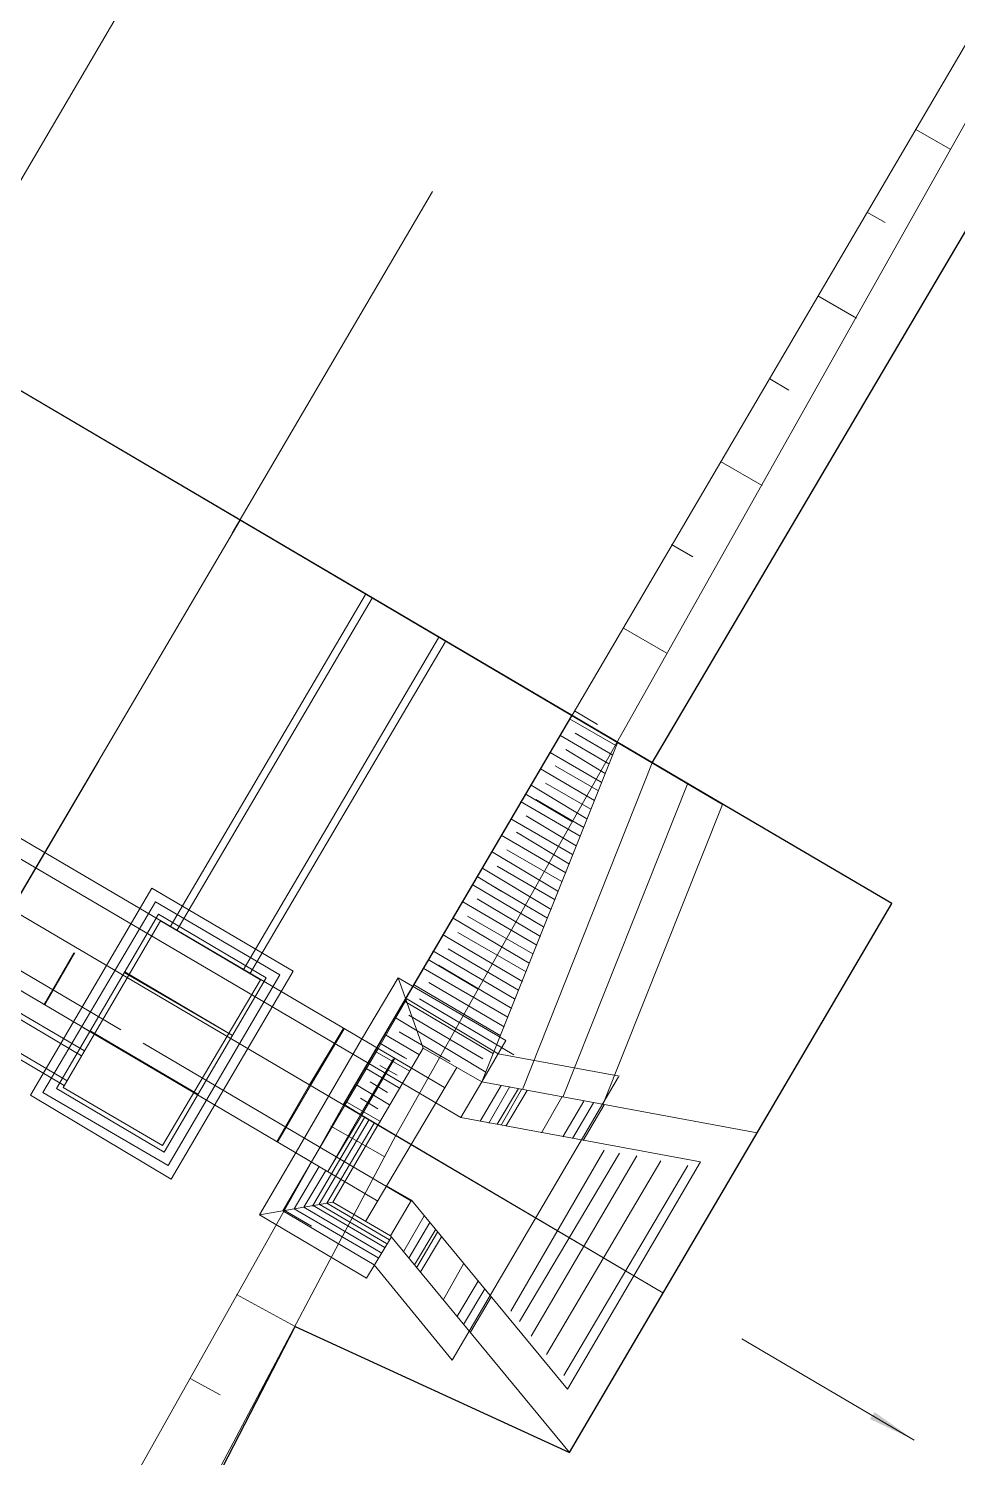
# Model space of a CAD drawing. Header units: metres. Extents: x 535260 to 535657, y 1837171 to 1837447.
# Drawn here: x 535443.19 to 535452.84, y 1837288.4 to 1837303.23 of the extents above; entities that cross this region are included whole.
import ezdxf

# ---------------------------------------------------------------- set-up
doc = ezdxf.new("R2010")
doc.units = ezdxf.units.M
doc.header["$MEASUREMENT"] = 0
doc.linetypes.add('DGN Style 2', pattern=[6.8512, 4.11072, -2.74048])
for name, color, linetype, lineweight in [('Level 2', 1, 'Continuous', 0), ('Level 3', 1, 'Continuous', 0), ('Level 31', 1, 'Continuous', 0), ('Level 32', 1, 'Continuous', 0), ('Level 37', 1, 'Continuous', 0), ('Level 38', 1, 'Continuous', 0), ('Level 42', 1, 'Continuous', 0), ('Level 43', 1, 'Continuous', 0), ('Level 44', 1, 'Continuous', 0), ('Level 5', 1, 'Continuous', 0), ('Level 8', 1, 'Continuous', 0), ('Level 9', 1, 'Continuous', 0)]:
    doc.layers.add(name, color=color, linetype=linetype, lineweight=lineweight)

# ---------------------------------------------------------------- blocks, each defined once
blk = doc.blocks.new('DWGLDR_1')
at = {"layer": 'Level 42', "color": 7, "linetype": 'Continuous', "lineweight": 0, "flags": 128}
blk.add_lwpolyline([(-1462.9, -0.2), (-1255.3, 0)], dxfattribs=at)
at = {"layer": 'Level 42', "color": 7, "linetype": 'Continuous', "lineweight": 0, "extrusion": (0, 0, -1)}
blk.add_solid([(1462.9, -0.2), (1412.8, -4.4), (1412.1, 4.2)], dxfattribs=at)

msp = doc.modelspace()

# ---------------------------------------------------------------- linework, layer by layer
at = {"layer": 'Level 2', "color": 7, "linetype": 'Continuous', "lineweight": 0}
for p, q in [((535452.4, 1837302.19), (535452.77, 1837301.98)), ((535451.9, 1837301.33), (535452.09, 1837301.22)), ((535451.39, 1837300.46), (535451.79, 1837300.23)), ((535450.89, 1837299.6), (535451.09, 1837299.48)), ((535450.38, 1837298.74), (535450.81, 1837298.49)), ((535449.87, 1837297.88), (535450.09, 1837297.75)), ((535449.37, 1837297.01), (535449.82, 1837296.75)), ((535448.86, 1837296.15), (535449.1, 1837296.01)), ((535448.35, 1837295.29), (535448.84, 1837295)), ((535447.85, 1837294.43), (535448.1, 1837294.28)), ((535447.34, 1837293.57), (535447.86, 1837293.26)), ((535446.84, 1837292.7), (535447.1, 1837292.55)), ((535446.33, 1837291.84), (535446.89, 1837291.52)), ((535445.84, 1837290.97), (535446.13, 1837290.8)), ((535445.35, 1837290.09), (535445.96, 1837289.76)), ((535444.87, 1837289.22), (535445.18, 1837289.05))]:
    msp.add_line(p, q, dxfattribs=at)
at = {"layer": 'Level 2', "color": 7, "linetype": 'Continuous', "lineweight": 0, "flags": 128}
for points in [[(535414.51, 1837180.82), (535414.35, 1837183.74), (535414.42, 1837203.02), (535416.88, 1837223.38), (535417.64, 1837227.05), (535418.5, 1837230.67), (535421.12, 1837239.88), (535428.11, 1837257.59), (535436.85, 1837274.96), (535446.47, 1837292.07), (535456.69, 1837309.49), (535466.82, 1837326.74), (535474.41, 1837339.68), (535480.78, 1837350.53), (535487.19, 1837361.09), (535497.81, 1837377.55), (535509.39, 1837392.86), (535520.75, 1837404.86), (535522.4, 1837406.39), (535527.78, 1837411.02), (535535.27, 1837416.59), (535543.64, 1837421.97), (535553.44, 1837427.27), (535555.62, 1837428.24)], [(535560.6, 1837418.23), (535558.36, 1837417.07), (535543.88, 1837421.55), (535535.55, 1837416.19), (535528.32, 1837410.35), (535523.03, 1837405.71), (535521.64, 1837403.92), (535510.32, 1837392.1), (535498.64, 1837376.99), (535487.98, 1837360.61), (535481.41, 1837350.16), (535474.96, 1837339.35), (535467.41, 1837326.39), (535456.92, 1837309.36), (535447.01, 1837291.75), (535437.83, 1837274.42), (535429.14, 1837257.11), (535422.16, 1837239.52), (535419.3, 1837230.47), (535418.29, 1837226.9), (535417.54, 1837223.25), (535415.72, 1837202.97), (535415.97, 1837183.82), (535416.09, 1837180.82)]]:
    msp.add_lwpolyline(points, dxfattribs=at)
at = {"layer": 'Level 3', "color": 7, "linetype": 'Continuous', "lineweight": 0}
msp.add_line((535474.09, 1837354.44), (535439.78, 1837295.99), dxfattribs=at)
at = {"layer": 'Level 31', "color": 7, "linetype": 'Continuous', "lineweight": 0}
msp.add_line((535446.46, 1837292.07), (535446.82, 1837291.85), dxfattribs=at)
msp.add_line((535446.46, 1837292.07), (535446.82, 1837291.85), dxfattribs=at)
at = {"layer": 'Level 32', "color": 7, "linetype": 'Continuous', "lineweight": 0}
for p, q in [((535448.81, 1837296.07), (535449.29, 1837295.79)), ((535448.81, 1837296.07), (535449.29, 1837295.79)), ((535448.87, 1837295.92), (535449.26, 1837295.69)), ((535448.87, 1837295.92), (535449.26, 1837295.69)), ((535448.71, 1837295.9), (535449.22, 1837295.6)), ((535448.71, 1837295.9), (535449.22, 1837295.6)), ((535448.61, 1837295.72), (535449.14, 1837295.41)), ((535448.61, 1837295.72), (535449.14, 1837295.41)), ((535448.77, 1837295.75), (535449.18, 1837295.5)), ((535448.77, 1837295.75), (535449.18, 1837295.5)), ((535448.51, 1837295.55), (535449.07, 1837295.22)), ((535448.51, 1837295.55), (535449.07, 1837295.22)), ((535448.66, 1837295.58), (535449.11, 1837295.32)), ((535448.66, 1837295.58), (535449.11, 1837295.32)), ((535448.41, 1837295.38), (535448.99, 1837295.03)), ((535448.41, 1837295.38), (535448.99, 1837295.03)), ((535448.56, 1837295.4), (535449.03, 1837295.13)), ((535448.56, 1837295.4), (535449.03, 1837295.13)), ((535448.3, 1837295.21), (535448.92, 1837294.85)), ((535448.3, 1837295.21), (535448.92, 1837294.85)), ((535448.46, 1837295.23), (535448.96, 1837294.94)), ((535448.46, 1837295.23), (535448.96, 1837294.94)), ((535448.2, 1837295.03), (535448.84, 1837294.66)), ((535448.2, 1837295.03), (535448.84, 1837294.66)), ((535448.36, 1837295.06), (535448.88, 1837294.75)), ((535448.36, 1837295.06), (535448.88, 1837294.75)), ((535448.26, 1837294.89), (535448.81, 1837294.56)), ((535448.26, 1837294.89), (535448.81, 1837294.56)), ((535448.1, 1837294.86), (535448.77, 1837294.47)), ((535448.1, 1837294.86), (535448.77, 1837294.47)), ((535448, 1837294.69), (535448.69, 1837294.28)), ((535448, 1837294.69), (535448.69, 1837294.28)), ((535448.16, 1837294.71), (535448.73, 1837294.38)), ((535448.16, 1837294.71), (535448.73, 1837294.38)), ((535447.9, 1837294.52), (535448.62, 1837294.09)), ((535447.9, 1837294.52), (535448.62, 1837294.09)), ((535448.06, 1837294.54), (535448.66, 1837294.19)), ((535448.06, 1837294.54), (535448.66, 1837294.19)), ((535447.8, 1837294.35), (535448.54, 1837293.91)), ((535447.8, 1837294.35), (535448.54, 1837293.91)), ((535447.95, 1837294.37), (535448.58, 1837294)), ((535447.95, 1837294.37), (535448.58, 1837294)), ((535447.7, 1837294.17), (535448.47, 1837293.72)), ((535447.7, 1837294.17), (535448.47, 1837293.72)), ((535447.85, 1837294.2), (535448.51, 1837293.81)), ((535447.85, 1837294.2), (535448.51, 1837293.81)), ((535447.6, 1837294), (535448.39, 1837293.53)), ((535447.6, 1837294), (535448.39, 1837293.53)), ((535447.75, 1837294.02), (535448.43, 1837293.63)), ((535447.75, 1837294.02), (535448.43, 1837293.63)), ((535447.65, 1837293.85), (535448.36, 1837293.44)), ((535447.65, 1837293.85), (535448.36, 1837293.44)), ((535447.49, 1837293.83), (535448.32, 1837293.34)), ((535447.49, 1837293.83), (535448.32, 1837293.34)), ((535447.39, 1837293.66), (535448.24, 1837293.16)), ((535447.39, 1837293.66), (535448.24, 1837293.16)), ((535447.55, 1837293.68), (535448.28, 1837293.25)), ((535447.55, 1837293.68), (535448.28, 1837293.25)), ((535447.29, 1837293.48), (535448.17, 1837292.97)), ((535447.29, 1837293.48), (535448.17, 1837292.97)), ((535447.45, 1837293.51), (535448.21, 1837293.06)), ((535447.45, 1837293.51), (535448.21, 1837293.06)), ((535447.19, 1837293.31), (535448.09, 1837292.78)), ((535447.19, 1837293.31), (535448.09, 1837292.78)), ((535447.35, 1837293.33), (535448.13, 1837292.87)), ((535447.35, 1837293.33), (535448.13, 1837292.87)), ((535447.09, 1837293.14), (535448.02, 1837292.59)), ((535447.09, 1837293.14), (535448.02, 1837292.59)), ((535447.25, 1837293.16), (535448.23, 1837292.58)), ((535447.25, 1837293.16), (535448.23, 1837292.58)), ((535446.99, 1837292.97), (535447.94, 1837292.4)), ((535446.99, 1837292.97), (535447.94, 1837292.4)), ((535447.14, 1837292.99), (535447.91, 1837292.54)), ((535447.14, 1837292.99), (535447.91, 1837292.54)), ((535447.04, 1837292.82), (535447.57, 1837292.51)), ((535447.04, 1837292.82), (535447.57, 1837292.51)), ((535446.89, 1837292.79), (535447.25, 1837292.58)), ((535446.89, 1837292.79), (535447.25, 1837292.58)), ((535446.78, 1837292.62), (535447.15, 1837292.41)), ((535446.78, 1837292.62), (535447.15, 1837292.41)), ((535446.94, 1837292.64), (535447.12, 1837292.54)), ((535446.94, 1837292.64), (535447.12, 1837292.54)), ((535446.68, 1837292.45), (535447.05, 1837292.23)), ((535446.68, 1837292.45), (535447.05, 1837292.23)), ((535446.84, 1837292.47), (535447.02, 1837292.37)), ((535446.84, 1837292.47), (535447.02, 1837292.37)), ((535446.58, 1837292.28), (535446.94, 1837292.06)), ((535446.58, 1837292.28), (535446.94, 1837292.06)), ((535446.74, 1837292.3), (535446.92, 1837292.19)), ((535446.74, 1837292.3), (535446.92, 1837292.19)), ((535448.1, 1837292.26), (535447.88, 1837291.89)), ((535448.1, 1837292.26), (535447.88, 1837291.89)), ((535448.19, 1837292.25), (535447.97, 1837291.87)), ((535448.19, 1837292.25), (535447.97, 1837291.87)), ((535448.28, 1837292.23), (535448.06, 1837291.86)), ((535448.28, 1837292.23), (535448.06, 1837291.86)), ((535448.37, 1837292.21), (535448.15, 1837291.84)), ((535448.37, 1837292.21), (535448.15, 1837291.84)), ((535446.48, 1837292.1), (535446.84, 1837291.89)), ((535446.48, 1837292.1), (535446.84, 1837291.89)), ((535446.64, 1837292.13), (535446.82, 1837292.02)), ((535446.64, 1837292.13), (535446.82, 1837292.02)), ((535448.96, 1837292.1), (535448.74, 1837291.73)), ((535448.96, 1837292.1), (535448.74, 1837291.73)), ((535449.06, 1837292.08), (535448.84, 1837291.71)), ((535449.06, 1837292.08), (535448.84, 1837291.71)), ((535449.17, 1837292.06), (535448.95, 1837291.69)), ((535449.17, 1837292.06), (535448.95, 1837291.69)), ((535446.14, 1837291.01), (535446.68, 1837291.93)), ((535446.14, 1837291.01), (535446.68, 1837291.93)), ((535446.21, 1837291.03), (535446.73, 1837291.91)), ((535446.21, 1837291.03), (535446.73, 1837291.91)), ((535446.29, 1837291.04), (535446.78, 1837291.87)), ((535446.29, 1837291.04), (535446.78, 1837291.87)), ((535448.2, 1837289.92), (535449.17, 1837291.59)), ((535448.2, 1837289.92), (535449.17, 1837291.59)), ((535448.29, 1837289.81), (535449.33, 1837291.56)), ((535448.29, 1837289.81), (535449.33, 1837291.56)), ((535448.41, 1837289.66), (535449.51, 1837291.53)), ((535448.41, 1837289.66), (535449.51, 1837291.53)), ((535448.57, 1837289.47), (535449.76, 1837291.48)), ((535448.57, 1837289.47), (535449.76, 1837291.48)), ((535445.95, 1837290.98), (535446.21, 1837291.42)), ((535445.95, 1837290.98), (535446.21, 1837291.42)), ((535446.05, 1837291), (535446.28, 1837291.38)), ((535446.05, 1837291), (535446.28, 1837291.38)), ((535448.75, 1837289.25), (535450.04, 1837291.43)), ((535448.75, 1837289.25), (535450.04, 1837291.43)), ((535446.14, 1837291.02), (535446.89, 1837290.58)), ((535446.14, 1837291.02), (535446.89, 1837290.58)), ((535446.91, 1837290.62), (535446.21, 1837291.03)), ((535446.91, 1837290.62), (535446.21, 1837291.03)), ((535446.29, 1837291.04), (535446.94, 1837290.66)), ((535446.29, 1837291.04), (535446.94, 1837290.66)), ((535446.83, 1837290.47), (535445.95, 1837290.98)), ((535446.83, 1837290.47), (535445.95, 1837290.98)), ((535446.86, 1837290.52), (535446.05, 1837291)), ((535446.86, 1837290.52), (535446.05, 1837291)), ((535447.09, 1837290.54), (535447.3, 1837290.91)), ((535447.09, 1837290.54), (535447.3, 1837290.91)), ((535447.14, 1837290.47), (535447.36, 1837290.84)), ((535447.14, 1837290.47), (535447.36, 1837290.84)), ((535447.2, 1837290.4), (535447.42, 1837290.77)), ((535447.2, 1837290.4), (535447.42, 1837290.77)), ((535447.26, 1837290.32), (535447.48, 1837290.69)), ((535447.26, 1837290.32), (535447.48, 1837290.69)), ((535447.64, 1837289.86), (535447.86, 1837290.23)), ((535447.64, 1837289.86), (535447.86, 1837290.23)), ((535447.71, 1837289.78), (535447.93, 1837290.15)), ((535447.71, 1837289.78), (535447.93, 1837290.15)), ((535447.78, 1837289.7), (535448, 1837290.07)), ((535447.78, 1837289.7), (535448, 1837290.07))]:
    msp.add_line(p, q, dxfattribs=at)
at = {"layer": 'Level 37', "color": 7, "linetype": 'Continuous', "lineweight": 0}
for q in [(535452.16, 1837294.15), (535450.4, 1837295.18)]:
    msp.add_line((535442.23, 1837299.99), q, dxfattribs=at)
at = {"layer": 'Level 38', "color": 7, "linetype": 'Continuous', "lineweight": 0}
for p, q in [((535449.78, 1837290.11), (535426.55, 1837303.76)), ((535449.78, 1837290.11), (535426.55, 1837303.76)), ((535443.01, 1837294.09), (535445.39, 1837298.13)), ((535443.01, 1837294.09), (535445.39, 1837298.13)), ((535447.9, 1837292.3), (535449.31, 1837295.82)), ((535447.9, 1837292.3), (535449.31, 1837295.82)), ((535448.32, 1837292.22), (535449.67, 1837295.61)), ((535448.32, 1837292.22), (535449.67, 1837295.61)), ((535448.74, 1837292.14), (535450.04, 1837295.4)), ((535448.74, 1837292.14), (535450.04, 1837295.4)), ((535449.16, 1837292.07), (535450.4, 1837295.18)), ((535449.16, 1837292.07), (535450.4, 1837295.18)), ((535446.64, 1837291.96), (535449.78, 1837290.11)), ((535446.64, 1837291.96), (535449.78, 1837290.11))]:
    msp.add_line(p, q, dxfattribs=at)
at = {"layer": 'Level 42', "color": 7, "linetype": 'Continuous', "lineweight": 0}
for p, q in [((535435.94, 1837297.46), (535446.82, 1837291.06)), ((535435.94, 1837297.46), (535446.82, 1837291.06)), ((535446.46, 1837292.06), (535448.83, 1837296.1)), ((535446.46, 1837292.06), (535448.83, 1837296.1)), ((535443.34, 1837292.19), (535444.51, 1837294.17)), ((535443.34, 1837292.19), (535444.51, 1837294.17)), ((535444.51, 1837294.17), (535445.8, 1837293.41)), ((535444.51, 1837294.17), (535445.8, 1837293.41)), ((535448.81, 1837288.45), (535452.16, 1837294.15)), ((535443.55, 1837292.24), (535444.56, 1837293.97)), ((535443.55, 1837292.24), (535444.56, 1837293.97)), ((535445.6, 1837293.36), (535444.56, 1837293.97)), ((535445.6, 1837293.36), (535444.56, 1837293.97)), ((535443.35, 1837293.1), (535443.66, 1837293.64)), ((535443.35, 1837293.1), (535443.66, 1837293.64)), ((535443.36, 1837293.1), (535443.67, 1837293.64)), ((535443.36, 1837293.1), (535443.67, 1837293.64)), ((535444.64, 1837291.43), (535445.8, 1837293.41)), ((535444.64, 1837291.43), (535445.8, 1837293.41)), ((535444.58, 1837291.64), (535445.6, 1837293.36)), ((535444.58, 1837291.64), (535445.6, 1837293.36)), ((535447.29, 1837292.65), (535446.79, 1837291.8)), ((535447.29, 1837292.65), (535446.79, 1837291.8)), ((535447.9, 1837292.3), (535447.29, 1837292.65)), ((535447.9, 1837292.3), (535447.29, 1837292.65)), ((535447.9, 1837292.3), (535447.29, 1837292.65)), ((535447.9, 1837292.3), (535447.29, 1837292.65)), ((535446.69, 1837290.85), (535447.64, 1837292.45)), ((535446.69, 1837290.85), (535447.64, 1837292.45)), ((535447.59, 1837289.41), (535449.32, 1837292.35)), ((535447.59, 1837289.41), (535449.32, 1837292.35)), ((535444.58, 1837291.64), (535443.55, 1837292.24)), ((535444.58, 1837291.64), (535443.55, 1837292.24)), ((535445.77, 1837291.68), (535446.11, 1837292.27)), ((535445.77, 1837291.68), (535446.11, 1837292.27)), ((535445.78, 1837291.68), (535446.12, 1837292.26)), ((535445.78, 1837291.68), (535446.12, 1837292.26)), ((535447.68, 1837291.93), (535447.9, 1837292.3)), ((535447.68, 1837291.93), (535447.9, 1837292.3)), ((535450.76, 1837291.77), (535447.9, 1837292.3)), ((535450.76, 1837291.77), (535447.9, 1837292.3)), ((535450.76, 1837291.77), (535447.9, 1837292.3)), ((535450.76, 1837291.77), (535447.9, 1837292.3)), ((535448.1, 1837291.85), (535448.31, 1837292.22)), ((535448.1, 1837291.85), (535448.31, 1837292.22)), ((535444.64, 1837291.43), (535443.34, 1837292.19)), ((535444.64, 1837291.43), (535443.34, 1837292.19)), ((535447.68, 1837291.93), (535447.42, 1837292.08)), ((535447.68, 1837291.93), (535447.42, 1837292.08)), ((535448.52, 1837291.77), (535448.73, 1837292.14)), ((535448.52, 1837291.77), (535448.73, 1837292.14)), ((535446.3, 1837291.37), (535446.64, 1837291.96)), ((535446.3, 1837291.37), (535446.64, 1837291.96)), ((535446.3, 1837291.37), (535446.65, 1837291.95)), ((535446.3, 1837291.37), (535446.65, 1837291.95)), ((535450.17, 1837291.47), (535447.68, 1837291.93)), ((535450.17, 1837291.47), (535447.68, 1837291.93)), ((535446.35, 1837291.05), (535446.82, 1837291.85)), ((535446.35, 1837291.05), (535446.82, 1837291.85)), ((535446.35, 1837291.05), (535446.82, 1837291.85)), ((535446.35, 1837291.05), (535446.82, 1837291.85)), ((535448.81, 1837288.45), (535450.76, 1837291.77)), ((535445.59, 1837290.92), (535445.97, 1837291.57)), ((535445.59, 1837290.92), (535445.97, 1837291.57)), ((535445.83, 1837290.96), (535446.13, 1837291.47)), ((535445.83, 1837290.96), (535446.13, 1837291.47)), ((535448.79, 1837289.11), (535450.17, 1837291.47)), ((535448.79, 1837289.11), (535450.17, 1837291.47)), ((535447.17, 1837291.07), (535446.91, 1837291.22)), ((535447.17, 1837291.07), (535446.91, 1837291.22)), ((535445.59, 1837290.92), (535446.35, 1837291.05)), ((535445.59, 1837290.92), (535446.35, 1837291.05)), ((535446.95, 1837290.7), (535446.35, 1837291.05)), ((535446.95, 1837290.7), (535446.35, 1837291.05)), ((535447.17, 1837291.07), (535446.95, 1837290.7)), ((535447.17, 1837291.07), (535446.95, 1837290.7)), ((535448.79, 1837289.11), (535447.17, 1837291.07)), ((535448.79, 1837289.11), (535447.17, 1837291.07)), ((535445.59, 1837290.92), (535446.7, 1837290.26)), ((535445.59, 1837290.92), (535446.7, 1837290.26)), ((535445.83, 1837290.96), (535446.78, 1837290.4)), ((535445.83, 1837290.96), (535446.78, 1837290.4)), ((535447.22, 1837290.37), (535447.44, 1837290.74)), ((535447.22, 1837290.37), (535447.44, 1837290.74)), ((535446.7, 1837290.26), (535446.96, 1837290.69)), ((535446.7, 1837290.26), (535446.96, 1837290.69)), ((535448.81, 1837288.45), (535446.95, 1837290.7)), ((535448.81, 1837288.45), (535446.95, 1837290.7)), ((535447.59, 1837289.41), (535446.78, 1837290.4)), ((535447.59, 1837289.41), (535446.78, 1837290.4)), ((535447.5, 1837290.04), (535447.71, 1837290.41)), ((535447.5, 1837290.04), (535447.71, 1837290.41))]:
    msp.add_line(p, q, dxfattribs=at)
at = {"layer": 'Level 43', "color": 7, "linetype": 'Continuous', "lineweight": 0}
for p, q in [((535447.42, 1837292.08), (535432.64, 1837300.76)), ((535447.42, 1837292.08), (535432.64, 1837300.76)), ((535432.14, 1837299.9), (535444.15, 1837292.84)), ((535432.14, 1837299.9), (535444.15, 1837292.84)), ((535436.63, 1837298.63), (535447.51, 1837292.24)), ((535436.63, 1837298.63), (535447.51, 1837292.24)), ((535444.66, 1837293.91), (535446.69, 1837297.36)), ((535444.66, 1837293.91), (535446.69, 1837297.36)), ((535444.73, 1837293.87), (535446.76, 1837297.32)), ((535444.73, 1837293.87), (535446.76, 1837297.32)), ((535445.42, 1837293.46), (535447.45, 1837296.91)), ((535445.42, 1837293.46), (535447.45, 1837296.91)), ((535445.49, 1837293.42), (535447.52, 1837296.87)), ((535445.49, 1837293.42), (535447.52, 1837296.87)), ((535443.21, 1837292.16), (535444.47, 1837294.31)), ((535443.21, 1837292.16), (535444.47, 1837294.31)), ((535444.47, 1837294.31), (535445.94, 1837293.45)), ((535444.47, 1837294.31), (535445.94, 1837293.45)), ((535444.67, 1837291.29), (535445.94, 1837293.45)), ((535444.67, 1837291.29), (535445.94, 1837293.45)), ((535442.5, 1837293.3), (535443.74, 1837292.57)), ((535442.5, 1837293.3), (535443.74, 1837292.57)), ((535442.53, 1837293.35), (535443.77, 1837292.62)), ((535442.53, 1837293.35), (535443.77, 1837292.62)), ((535447.03, 1837293.38), (535446.65, 1837292.74)), ((535447.03, 1837293.38), (535446.65, 1837292.74)), ((535447.03, 1837293.38), (535447.29, 1837292.65)), ((535447.03, 1837293.38), (535448.15, 1837292.73)), ((535447.03, 1837293.38), (535447.29, 1837292.65)), ((535447.03, 1837293.38), (535448.15, 1837292.73)), ((535447.12, 1837293.16), (535446.82, 1837292.64)), ((535447.12, 1837293.16), (535446.82, 1837292.64)), ((535447.12, 1837293.16), (535448.07, 1837292.59)), ((535447.12, 1837293.16), (535448.07, 1837292.59)), ((535442.32, 1837292.99), (535443.56, 1837292.26)), ((535442.32, 1837292.99), (535443.56, 1837292.26)), ((535442.35, 1837293.04), (535443.59, 1837292.31)), ((535442.35, 1837293.04), (535443.59, 1837292.31)), ((535446.46, 1837292.85), (535446.11, 1837292.27)), ((535446.46, 1837292.85), (535446.11, 1837292.27)), ((535446.47, 1837292.85), (535446.12, 1837292.26)), ((535446.47, 1837292.85), (535446.12, 1837292.26)), ((535444.38, 1837292.7), (535447.17, 1837291.06)), ((535444.38, 1837292.7), (535447.17, 1837291.06)), ((535445.97, 1837291.57), (535446.65, 1837292.74)), ((535445.97, 1837291.57), (535446.65, 1837292.74)), ((535448.15, 1837292.73), (535447.9, 1837292.3)), ((535448.15, 1837292.73), (535447.9, 1837292.3)), ((535446.13, 1837291.47), (535446.82, 1837292.64)), ((535446.13, 1837291.47), (535446.82, 1837292.64)), ((535446.98, 1837292.54), (535446.64, 1837291.96)), ((535446.98, 1837292.54), (535446.64, 1837291.96)), ((535446.99, 1837292.54), (535446.65, 1837291.95)), ((535446.99, 1837292.54), (535446.65, 1837291.95)), ((535449.33, 1837292.36), (535448.07, 1837292.59)), ((535449.33, 1837292.36), (535448.07, 1837292.59)), ((535444.67, 1837291.29), (535443.21, 1837292.16)), ((535444.67, 1837291.29), (535443.21, 1837292.16))]:
    msp.add_line(p, q, dxfattribs=at)
at = {"layer": 'Level 44', "color": 7, "linetype": 'Continuous', "lineweight": 0}
for p, q in [((535443.48, 1837292.23), (535444.54, 1837294.04)), ((535443.48, 1837292.23), (535444.54, 1837294.04)), ((535444.54, 1837294.04), (535445.66, 1837293.38)), ((535444.54, 1837294.04), (535445.66, 1837293.38)), ((535445.31, 1837292.78), (535444.19, 1837293.44)), ((535445.31, 1837292.78), (535444.19, 1837293.44)), ((535445.31, 1837292.78), (535444.19, 1837293.43)), ((535445.31, 1837292.78), (535444.19, 1837293.43)), ((535444.6, 1837291.57), (535445.66, 1837293.38)), ((535444.6, 1837291.57), (535445.66, 1837293.38)), ((535445.02, 1837292.12), (535443.76, 1837292.86)), ((535445.02, 1837292.12), (535443.76, 1837292.86)), ((535444.95, 1837292.17), (535443.83, 1837292.83)), ((535444.95, 1837292.17), (535443.83, 1837292.83)), ((535444.6, 1837291.57), (535443.48, 1837292.23)), ((535444.6, 1837291.57), (535443.48, 1837292.23))]:
    msp.add_line(p, q, dxfattribs=at)
at = {"layer": 'Level 5', "color": 1, "linetype": 'Continuous', "lineweight": 30}
for p, q in [((535429.14, 1837257.11), (535445.96, 1837289.76)), ((535445.96, 1837289.76), (535448.81, 1837288.45))]:
    msp.add_line(p, q, dxfattribs=at)
at = {"layer": 'Level 5', "color": 7, "linetype": 'Continuous', "lineweight": 30, "flags": 128}
for points in [[(535449.67, 1837295.61), (535449.67, 1837295.61), (535487.98, 1837360.61), (535510.32, 1837392.1), (535510.32, 1837392.1), (535510.32, 1837392.1), (535543.88, 1837421.55), (535559.83, 1837416.61), (535564.53, 1837418.29)], [(535448.81, 1837288.45), (535452.16, 1837294.15), (535449.67, 1837295.61)]]:
    msp.add_lwpolyline(points, dxfattribs=at)
at = {"layer": 'Level 8', "color": 7, "linetype": 'DGN Style 2', "lineweight": 0, "flags": 128}
msp.add_lwpolyline([(535553.83, 1837431.82), (535551.7, 1837430.87), (535541.65, 1837425.44), (535533.02, 1837419.9), (535525.27, 1837414.13), (535519.7, 1837409.35), (535517.99, 1837407.76), (535506.29, 1837395.4), (535494.48, 1837379.78), (535483.75, 1837363.14), (535477.33, 1837352.55), (535470.96, 1837341.7), (535463.37, 1837328.77), (535453.24, 1837311.52), (535443.02, 1837294.1), (535433.36, 1837276.91), (535424.49, 1837259.3), (535417.34, 1837241.16), (535414.63, 1837231.67), (535413.73, 1837227.91), (535412.95, 1837224.12), (535410.42, 1837203.18), (535410.35, 1837183.55), (535410.5, 1837180.82)], dxfattribs=at)
at = {"layer": 'Level 9', "color": 7, "linetype": 'Continuous', "lineweight": 0, "flags": 128}
msp.add_lwpolyline([(535560.6, 1837418.23), (535558.36, 1837417.07), (535543.88, 1837421.55), (535535.55, 1837416.19), (535528.32, 1837410.35), (535523.03, 1837405.71), (535521.64, 1837403.92), (535510.32, 1837392.1), (535498.64, 1837376.99), (535487.98, 1837360.61), (535481.41, 1837350.16), (535474.96, 1837339.35), (535467.41, 1837326.39), (535456.92, 1837309.36), (535447.01, 1837291.75), (535437.83, 1837274.42), (535429.14, 1837257.11), (535422.16, 1837239.52), (535419.3, 1837230.47), (535418.29, 1837226.9), (535417.54, 1837223.25), (535415.72, 1837202.97), (535415.97, 1837183.82), (535416.09, 1837180.82)], dxfattribs=at)

# ---------------------------------------------------------------- block references
at = {"layer": 'Level 42', "color": 7, "linetype": 'Continuous', "lineweight": 0, "xscale": 0.009998129189996105, "yscale": 0.009998129189996105, "zscale": 0.009998129189996105, "rotation": 149.553397175233}
msp.add_blockref('DWGLDR_1', (535439.78, 1837295.99), dxfattribs=at)
msp.add_blockref('DWGLDR_1', (535439.78, 1837295.99), dxfattribs=at)

doc.saveas('drawing.dxf')
